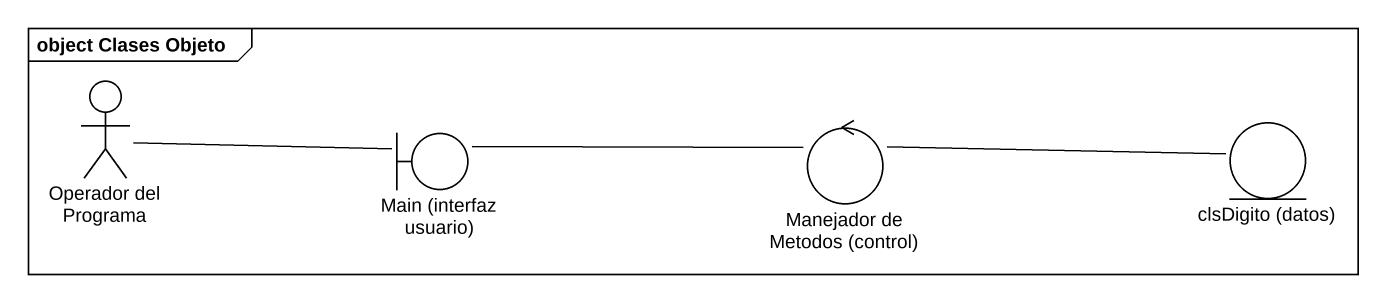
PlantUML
@startuml
mainframe object Clases Objeto
actor "Operador del Programa" as Operador_del_Programa
control "Manejador de Metodos (control)" as Manejador_de_Metodos_control
entity "clsDigito (datos)" as clsDigito_datos
boundary "Main (interfaz usuario)" as Main_interfaz_usuario
Operador_del_Programa -right- Main_interfaz_usuario
Manejador_de_Metodos_control -right- clsDigito_datos
Main_interfaz_usuario -right- Manejador_de_Metodos_control
@enduml
